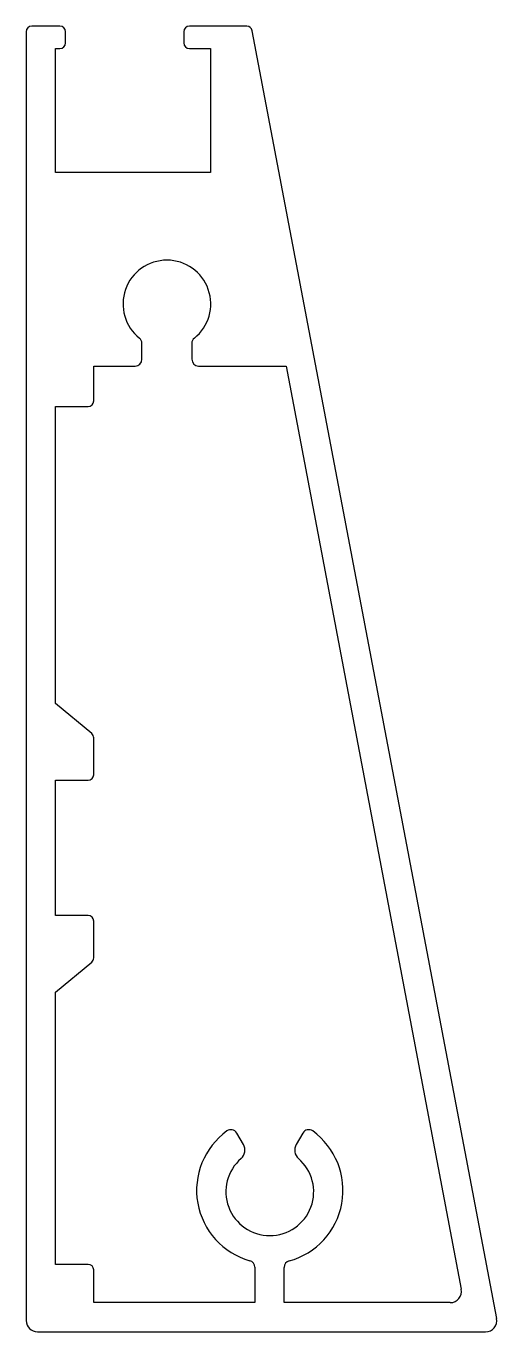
# Model space of a CAD drawing. Extents: x 1 to 21.9, y 1 to 59.
import ezdxf

# ---------------------------------------------------------------- set-up
doc = ezdxf.new("R2010")
doc.units = 0
doc.layers.get('0').update_dxf_attribs({"linetype": 'CONTINUOUS'})

msp = doc.modelspace()

# ---------------------------------------------------------------- linework, layer by layer
for p, q in [((0.983, 58.701), (0.983, 1.451)), ((2.483, 58.951), (1.233, 58.951)), ((2.733, 58.201), (2.733, 58.701)), ((7.983, 58.701), (7.983, 58.201)), ((10.776, 58.951), (8.233, 58.951)), ((21.871, 1.544), (11.022, 58.747)), ((2.283, 52.451), (2.283, 57.951)), ((2.283, 57.951), (2.483, 57.951)), ((8.233, 57.951), (9.173, 57.951)), ((9.173, 57.951), (9.173, 52.451)), ((9.173, 52.451), (2.283, 52.451)), ((6.124, 44.151), (6.124, 44.853)), ((8.338, 44.853), (8.338, 44.151)), ((3.983, 42.301), (3.983, 43.851)), ((3.983, 43.851), (5.824, 43.851)), ((8.638, 43.851), (12.524, 43.851)), ((12.524, 43.851), (20.301, 2.844)), ((2.283, 28.867), (2.283, 42.051)), ((2.283, 42.051), (3.733, 42.051)), ((3.893, 27.526), (2.283, 28.867)), ((3.983, 25.701), (3.983, 27.334)), ((2.283, 19.451), (2.283, 25.451)), ((2.283, 25.451), (3.733, 25.451)), ((3.733, 19.451), (2.283, 19.451)), ((3.983, 17.568), (3.983, 19.201)), ((2.283, 16.034), (3.893, 17.376)), ((2.283, 3.951), (2.283, 16.034)), ((10.626, 9.272), (10.333, 9.781)), ((13.267, 9.781), (12.974, 9.272)), ((3.733, 3.951), (2.283, 3.951)), ((3.983, 2.251), (3.983, 3.701)), ((11.133, 3.823), (11.133, 2.251)), ((12.433, 2.251), (12.433, 3.814)), ((11.133, 2.251), (3.983, 2.251)), ((19.81, 2.251), (12.433, 2.251)), ((1.483, 0.951), (21.379, 0.951))]:
    msp.add_line(p, q)
for centre, radius, start, end in [((1.233, 58.701), 0.25, 90, 180), ((2.483, 58.701), 0.25, 0, 90), ((8.233, 58.701), 0.25, 90, 180), ((10.776, 58.701), 0.25, 10.7389, 90), ((2.483, 58.201), 0.25, 270, 0), ((8.233, 58.201), 0.25, 180, 270), ((7.231, 46.606), 1.948, 308.74121, 231.25879), ((5.824, 44.853), 0.3, 0, 51.25879), ((8.638, 44.853), 0.3, 128.74121, 180), ((5.824, 44.151), 0.3, 270, 0), ((8.638, 44.151), 0.3, 180, 270), ((3.733, 42.301), 0.25, 270, 0), ((3.733, 27.334), 0.25, 0, 50.19443), ((3.733, 25.701), 0.25, 270, 0), ((3.733, 19.201), 0.25, 0, 90), ((3.733, 17.568), 0.25, 309.80557, 0), ((11.8, 7.239), 3.25, 125.83678, 254.1969), ((10.073, 9.631), 0.3, 30, 125.83678), ((11.8, 7.239), 3.25, 285.24096, 54.16336), ((13.527, 9.631), 0.3, 54.16478, 150), ((10.193, 9.022), 0.5, 312.0247, 30), ((13.407, 9.022), 0.5, 150, 227.9753), ((11.8, 7.175), 1.948, 130.76984, 49.23016), ((10.833, 3.823), 0.3, 0, 74.1969), ((12.733, 3.814), 0.3, 105.24096, 180), ((3.733, 3.701), 0.25, 0, 90), ((19.81, 2.751), 0.5, 270, 10.7389), ((1.483, 1.451), 0.5, 180, 270), ((21.379, 1.451), 0.5, 270, 10.7389)]:
    msp.add_arc(centre, radius, start, end)

doc.saveas('drawing.dxf')
